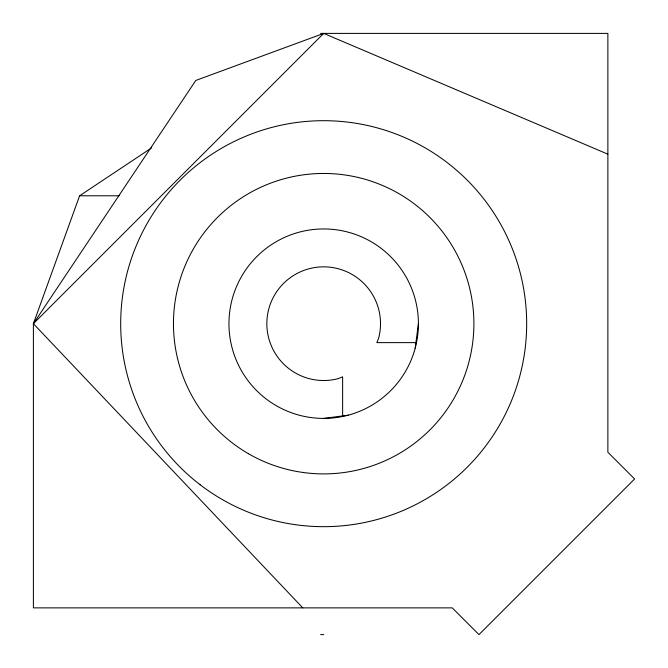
<?xml version="1.0" encoding="UTF-8"?>
<svg xmlns="http://www.w3.org/2000/svg" width="668" height="668" viewBox="0 0 668 668"><rect width="100%" height="100%" fill="white"/><g stroke="black" fill="none" stroke-linecap="round" stroke-linejoin="round"><path stroke-width="1" d="M415.179 348.195L418.41 323.679A94.731 94.731 0 0 0 276.318 241.641A94.731 94.731 0 0 0 276.318 405.718A94.731 94.731 0 0 0 418.41 323.679M320.632 33.4L607.872 33.4L607.872 452.244L634.6 478.973L478.973 634.6L452.244 607.872L33.4 607.872L33.4 323.679L79.601 195.791L151.694 147.828M302.779 607.872L33.4 323.679L195.791 80.452L323.679 33.4L607.872 154.166M33.4 323.679L323.679 33.4L321.943 34.552M323.679 418.41L348.195 415.179M79.601 195.791L119.238 195.791M416.331 342.626L376.827 342.626L378.581 338.392A56.838 56.838 0 0 0 328.631 267.058A56.838 56.838 0 0 0 267.058 328.631A56.838 56.838 0 0 0 338.392 378.581L342.626 376.827L342.626 416.331M320.632 634.6L323.679 634.6M200.108 484.726A202.997 202.997 0 0 0 524.939 350.174A202.997 202.997 0 0 0 245.999 136.138A202.997 202.997 0 0 0 200.108 484.726M248.571 453.772A150.216 150.216 0 0 0 473.896 323.679A150.216 150.216 0 0 0 248.571 193.586A150.216 150.216 0 0 0 248.571 453.772"/></g></svg>
